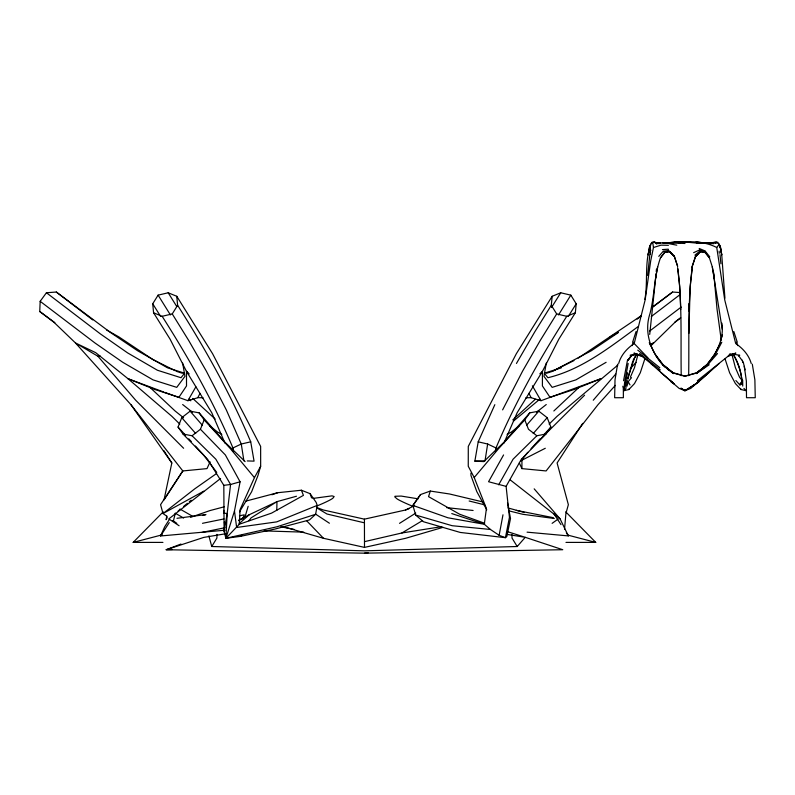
<?xml version="1.0" encoding="UTF-8"?>
<svg xmlns="http://www.w3.org/2000/svg" width="795" height="795" viewBox="0 0 795 795"><rect width="100%" height="100%" fill="white"/><g stroke="black" fill="none" stroke-linecap="round" stroke-linejoin="round"><path stroke-width="1.19" d="M627.712 384.124L627.712 382.544M692.177 267.617C687.576 303.452 689.275 339.694 688.659 375.717M615.34 385.376L597.949 404.734L546.115 470.948L521.908 468.613L521.957 459.113M627.166 386.082L627.225 380.209M245.625 501.178L277.694 492.721L301.385 490.227L310.12 493.675L316.162 502.4L317.205 505.401L315.615 514.285L309.503 519.93L274.931 529.072L240.338 536.386L225.909 538.294L224.081 531.408L223.822 485.328L207.575 459.262L183.049 434.06L178.05 427.074L181.747 417.673L190.114 411.174L199.138 412.873L224.945 442.199L245.118 461.597M688.887 333.373L690.149 286.488L692.326 267.587M216.956 534.369L216.896 538.066L211.748 546.503L364.458 550.836L517.197 546.513L525.247 537.311L562.761 549.723L364.458 553.171L166.175 549.733L180.962 544.038M650.439 254.47L650.091 246.669L650.141 249.64M276.789 510.44L276.958 501.645L296.475 496.239M681.226 375.717C680.619 340.091 682.299 304.247 677.847 268.799M210.089 461.835L207.008 468.613L182.81 470.948L130.976 404.734L75.495 342.983L53.911 322.243L39.75 311.501L40.167 301.315L46.428 292.749L56.316 292.033L92.727 319.918M183.049 434.06L192.072 435.759L215.843 459.192L230.57 484.493L227.191 513.53L225.909 538.294L239.285 524.243L240.12 509.486L254.45 477.626L260.661 466.248L260.641 446.412L212.603 353.745L176.768 296.287L168.192 292.779L158.106 295.144L152.729 303.779L153.574 312.783L170.11 339.207L186.487 371.384L211.778 412.764L224.945 443.034M223.673 512.695L223.822 510.301M644.874 299.377C648.233 281.191 644.049 260.849 651.244 243.707M656.064 274.036L649.714 334.437M656.253 271.622L656.451 269.197M564.539 529.212L565.891 513.53L568.365 504.686L557.096 462.968L582.695 423.377M628 379.165L628.199 376.919M516.452 363.454L534.717 331.942L551.303 305.3L552.157 296.287L560.733 292.779L570.82 295.144L576.196 303.779L575.341 312.783L558.806 339.207L542.429 371.384L517.138 412.764L503.98 443.034M649.903 253.903L647.677 275.458M644.834 358.893L640.283 372.785L634.48 383.597L628.885 389.51L623.807 390.703L624.592 382.663L628.169 363.484M627.484 360.215L623.558 380.745M660.486 257.819C653.937 275.756 654.782 295.273 649.972 313.637C643.781 332.062 650.727 351.43 663.189 365.491M709.528 257.987L705.026 252.363L705.165 251.299M478.202 441.821L487.653 444.027L485.02 460.822L474.863 461.14L478.202 441.821L494.838 404.675M495.384 451.54L495.991 447.953C515.339 401.932 540.004 358.376 566.765 316.301L575.341 312.783M546.264 363.086L543.969 376.363L552.177 387.364L575.888 379.881L606.118 362.311M224.081 531.408L227.191 513.53L223.504 513.143M655.597 278.32L657.604 266.872M649.644 246.539L648.144 254.917L650.151 245.178M625.953 382.047L625.973 388.377L623.807 390.703L627.623 372.696M721.93 337.189L722.347 334.884M507.508 502.748L510.519 518.489L506.803 536.575L505.431 537.688L499.141 535.303L502.987 514.802M315.615 514.285L276.958 526.777L225.909 538.294L234.475 511.006L240.08 481.81L225.353 454.949L200.439 429.26L204.146 419.869L199.138 412.873M166.801 516.174L166.095 519.701L167.169 517.605M742.033 360.364L738.456 355.504M733.258 354.401C738.943 363.126 741.675 373.789 742.182 384.124L739.877 384.919L741.715 381.719M655.567 242.644L653.838 241.829L652.745 242.515L653.46 247.513L650.717 260.78L645.133 299.993L634.201 343.519C627.046 348.389 621.004 354.997 618.669 363.504M163.74 450.467L171.829 462.968L164.028 499.906L182.81 470.948L160.56 504.686L163.025 513.53L166.96 516.333M617.596 364.17L615.012 379.851L614.644 397.719L623.379 397.719L623.34 389.282M627.98 378.45L632.731 361.367M173.24 521.57L175.298 513.361M232.398 450.079L232.935 447.953C213.577 401.932 188.922 358.376 162.15 316.301L153.574 312.783M637.838 354.928L634.49 367.688L630.346 377.247M628.507 375.826L634.559 357.929L637.053 353.765M260.661 466.248L257.948 475.549L251.627 491.767L239.534 511.841M248.159 506.306L245.009 516.909L238.649 520.318M632.144 345.616L633.227 342.188M482.972 501.963L449.592 493.993L430.304 491.062L428.545 496.646L459.639 514.226L484.662 523.279M632.701 341.979L636.06 331.545M691.898 267.448L695.635 255.92M242.793 519.125L244.234 514.822L239.464 515.796M691.908 267.329L695.655 256.189L700.594 251.051L702.681 250.803M649.237 248.1L650.201 245.297M651.483 243.439L651.88 242.326L653.053 242.097M649.823 252.671L650.807 250.028M628.885 389.51L629.302 388.536M225.114 530.195L160.56 535.979L164.674 526.827L169.226 519.701M715.271 243.091L715.291 242.107L710.988 242.902M720.648 342.645L714.894 353.984L706.566 365.074L702.412 369.059M502.619 409.872L522.593 371.116L540.222 340.489L556.679 313.926L551.303 305.3M200.012 393.396L197.766 397.729L187.918 400.7L164.645 392.342M721.82 342.188L715.808 353.626L707.063 364.597L700.952 370.46M503.573 454.949L488.567 481.73L506.107 486.371L509.446 517.316L505.431 537.688L460.245 532.441L423.546 521.768L415.646 515.051L412.933 505.421L420.515 494.57L430.304 491.062M187.918 400.7L195.878 386.827M498.674 484.811L513.083 459.192L536.854 435.759L545.877 434.06L550.875 427.074L547.179 417.673L538.801 411.174L529.778 412.873L503.98 442.199L483.797 461.597L474.863 461.14M506.107 486.371L521.341 459.262L545.877 434.06M633.068 360.304L636.636 354.401M558.507 314.939L570.82 295.144M162.15 316.301L172.247 313.926L177.613 305.3L176.768 296.287M551.541 307.506L560.733 292.779M568.355 316.34L576.196 303.779M552.157 296.287L516.323 353.745L468.285 446.412L468.255 466.248L474.208 477.527L486.421 508.552L484.304 524.253L490.426 529.47L499.141 535.303M160.56 535.979L169.265 522.613M730.267 353.517L728.041 356.428L735.882 353.079L728.975 355.504L697.344 380.745M420.515 494.57L412.933 505.421L447.992 517.803L484.304 524.253L451.769 513.57M474.208 477.527L498.614 448.599L524.78 419.869L529.778 412.873M706.705 365.491C716.315 353.606 724.384 338.938 721.89 323.138M521.023 460.971L527.751 452.355M627.861 360.364L631.439 355.504L627.971 360.195L631.498 355.802L635.414 354.292M248.954 520.715L251.051 517.903L276.958 501.645L249.322 514.693L238.57 520.576M751.225 363.504C748.88 354.997 742.838 348.389 735.693 343.519L724.752 299.993L716.752 247.513L718.561 245.148L719.684 245.297L720.658 248.1L721.751 254.917L724.921 298.155M660.585 257.63L664.322 252.83M660.367 257.987L664.868 252.363L668.933 251.548M184.559 373.262L181.012 377.724L157.41 370.241L127.598 352.891L100.508 333.999L46.428 292.749M631.538 377.635L628.179 381.719L630.018 384.919M593.249 400.233L615.737 374.038M526.648 425.156L538.801 411.174M658.767 256.378L663.338 251.16L668.535 250.554L674.14 256.397M702.243 368.979L708.007 364.388L717.517 353.536M533.236 433.484L547.179 417.673M630.246 368.791L636.04 362.341M650.946 345.755L675.015 322.243L680.679 317.95M695.864 256.298L700.594 251.051M705.493 251.647L704.996 252.194L699.928 251.091L694.929 255.135M531.05 448.738L540.133 438.81M543.442 435.193L550.875 427.074M162.935 542.399L133.172 542.399L163.194 511.851M695.754 256.397L700.445 251.707L705.284 252.591M537.698 441.841L584.593 395.195M549.126 424.083L557.116 416.272L618.033 364.915M535.333 399.269L512.805 419.899M539.875 399.13L513.6 420.992M539.855 373.809L542.429 371.384L542.409 385.943L550.021 397.311L574.03 389.52L600.921 378.708L541.007 400.7L531.159 397.729L528.913 393.396M553.837 410.985L579.207 387.155M661.043 372.696L679.109 388.377L684.942 390.703L690.785 388.377L708.852 372.696M719.207 363.484L697.583 382.663L684.942 390.703L680.997 388.228M239.146 523.637L249.322 514.693M700.316 370.51L696.47 373.571L707.063 364.597L696.887 372.656L684.942 376.154L673.007 372.656L664.66 366.455M696.47 373.571L706.566 365.074M650.996 243.469L652.675 242.654M178.09 511.036L179.958 509.496M183.685 506.405L187.411 503.324M189.27 501.774L191.138 500.234M692.932 386.082L694.701 384.611M697.354 382.405L700.007 380.209M220.593 478.461L168.818 518.916L179.094 525.743M637.173 319.153L641.058 316.062M519.075 425.951L511.304 432.073L507.101 434.408M536.555 412.188L546.264 404.536M192.072 435.759L200.439 429.26M679.665 294.905L651.274 316.549M637.938 326.735C610.073 346.988 582.049 369.546 547.904 377.724L544.356 373.262M680.023 292.57L672.61 292.033L652.705 307.128M649.495 331.177L681.186 307.079M653.609 306.194L672.61 292.033M675.005 321.975L680.59 317.742M696.887 372.656L708.007 364.388M552.118 523.348L558.02 519.135M709.21 364.746L697.294 372.865L684.942 376.224L672.59 372.865M578.184 358.138L641.307 315.675M618.411 332.529L591.271 350.784L553.37 370.838M240.338 536.386L242.336 535.124M399.527 523.348L415.755 513.083M681.057 388.228L684.942 390.703L698.765 382.047M443.024 527.353L405.589 538.304L364.498 547.387L364.488 541.653L401.922 532.968L422.562 520.536M650.221 344.881L653.43 342.983L650.24 344.513M610.063 336.891L618.281 332.26M203.768 491.161L163.025 513.53L194.745 488.846L216.439 473.601M521.669 460.325L545.291 448.271M553.37 370.868L573.96 360.592M714.327 242.644L716.702 241.849M316.45 507.399L323.287 509.983L364.418 519.155L405.48 510.012L414.245 505.779M693.628 252.671L699.431 250.028L704.827 251.876L709.299 257.63M740.185 383.438L742.182 382.544C741.447 372.458 737.899 362.48 732.841 353.765M733.924 354.341L739.738 355.246L738.396 355.802M317.205 505.401L276.72 521.878L236.642 527.473L234.475 511.006M405.48 510.012L408.958 508.75M271.86 494.768L277.694 492.721M190.631 517.316L209.989 510.569L224.24 506.812M239.285 524.243L271.562 513.123L303.432 495.365L301.385 490.227M546.572 373.253L552.287 371.404M544.456 373.133L561.389 367.807M653.46 247.513L661.013 245.148L668.426 245.297M240.08 481.81L230.57 484.493L223.822 485.328M640.919 355.504L641.843 356.428L635.106 353.974L630.157 355.246L631.041 355.713L635.96 354.341L634.013 353.079L640.919 355.504L652.675 364.885M133.172 542.399L162.26 534.806M202.477 515.468L205.955 514.564L176.967 518.3M247.285 460.931L254.062 461.14L250.723 441.821L241.273 444.027L232.935 447.953L233.531 451.54M664.898 252.194L667.939 251.528M666.528 242.972L676.535 241.849L690.716 242.087M710.472 243.677L712.479 243.27M201.841 532.451L224.915 527.721M202.496 523.309L223.961 518.946M312.932 498.425L332.042 495.861L334.158 496.537L332.866 498.227A466.407 13.972 -16.9 0 1 317.603 505.7M669.45 251.707L664.063 252.134L668.983 251.409M225.641 533.763L203.808 537.39L166.175 549.733L172.366 549.534M401.922 532.968L441.623 526.638M657.942 243.389L660.347 243.071M710.472 243.071L718.014 242.326M657.226 243.598L660.685 243.22M668.963 242.892C684.902 241.61 702.055 239.852 716.752 247.513M531.13 397.609L525.853 397.838M664.252 242.843L679.924 242.197M364.458 553.171L368.155 552.803M662.543 242.882L685.34 242.058L700.822 243.439M662.444 249.6L668.237 249.173L668.535 250.554M678.264 242.793L680.719 242.624M179.799 424.083L171.809 416.272L128.005 378.708L95.668 352.652L75.495 342.983L97.934 356.259L100.309 356.1M656.829 243.717L654.275 242.336L658.906 242.902M696.321 242.833L706.298 242.723M715.252 242.723L718.899 243.469M203.073 397.838L197.786 397.609M663.587 242.723L684.992 243.469M657.972 242.902L667.591 242.873M702.303 242.873L711.923 242.902M565.98 542.399L595.743 542.399L565.732 511.851M684.545 242.058L688.917 242.077M696.48 242.207L713.821 243.717M264.109 530.901L303.76 532.143M695.695 242.217L707.351 242.882M702.432 251.488L699.928 251.091L702.154 251.309M516.273 510.35L553.25 517.664M696.341 242.475L700.932 242.892M527.075 532.163L568.355 535.909L560.107 518.916L534.18 488.846M490.426 529.47L452.176 525.714L415.646 515.051M446.601 507.627L473.104 510.479M659.423 243.071L654.176 242.336M709.547 243.071L711.952 243.389M554.274 518.499L522.742 514.285L508.452 510.748M702.144 251.588L704.599 251.955M507.051 534.409L525.247 537.311L507.498 531.656M669.092 243.707L676.793 245.178M280.715 526.797L294.041 529.361M418.16 498.843L401.187 496.07L394.966 496.279L394.777 496.905L397.232 499.012A466.436 13.972 16.9 0 0 413.34 506.534M705.026 252.363L699.948 251.349L700.445 251.707M657.415 243.27L659.423 243.677M283.646 526.787L323.495 538.294L364.498 547.387M725.05 358.893L729.611 372.785L735.415 383.597L741.01 389.51L746.088 390.703L743.921 388.377M556.679 313.926L566.765 316.301M364.488 541.653L364.438 522.832L326.984 514.017L316.549 507.707M508.015 507.945L524.471 512.507M469.159 500.999L484.642 504.845M567.789 535.095L595.743 542.399M184.47 373.133L167.526 367.807L137.654 350.784L110.505 332.529L56.316 292.033M176.639 371.404L182.353 373.253M189.071 373.809L186.487 371.384L186.517 385.943L178.895 397.311L154.896 389.52L128.005 378.708L163.472 391.925M699.431 250.028L704.827 251.876M699.193 248.467L705.056 250.942L709.756 256.815M487.653 444.027L495.991 447.953L496.527 450.079M175.556 370.868L152.799 359.509L118.852 336.891L106.54 329.945M221.815 434.408L217.621 432.073L209.85 425.951M179.938 509.029L192.658 516.323M175.218 513.182L183.605 518.042M671.129 382.047L674.09 383.906M674.259 383.906L650.688 363.484M315.516 514.067L329.408 523.219M172.873 520.546L176.808 523.348M39.75 311.501L54.845 322.681M637.749 350.138L659.79 367.678M510.31 479.961L560.107 518.916M639.617 353.517L660.238 369.854M40.167 301.315L95.052 343.043L122.798 362.311L153.037 379.881L176.748 387.364L184.957 376.363L182.661 363.086M536.854 435.759L528.476 429.26L524.78 419.869M182.651 404.536L192.37 412.188M673.007 372.656L662.831 364.597L656.273 356.369M663.805 365.919L665.733 367.449M668.615 369.745L673.425 373.571L671.656 372.08M183.585 417.792L175.089 410.985L149.708 387.155M669.887 380.209L672.54 382.405M673.425 373.571L663.328 365.074L655 353.984L649.247 342.645M669.897 370.579L662.831 364.597L668.933 370.46M658.031 369.496L659.81 371.036M215.216 419.074L192.708 398.404M189.051 399.13L190.79 400.809M183.625 448.271L135.677 400.233L97.934 356.259M669.499 251.379L674.24 256.189L677.608 266.216M306.612 520.725L323.495 538.294M634.201 343.519L647.846 357.77M735.892 380.557L739.877 384.919M178.05 427.074L185.483 435.193M188.783 438.81L191.267 441.513M195.391 446.035L203.659 455.058L216.747 472.399M204.146 419.869L230.311 448.599L254.45 477.626M670.086 251.926L674.031 256.298M181.747 417.673L195.689 433.484M190.114 411.174L202.268 425.156M656.441 243.946L655.786 242.882M741.844 380L739.549 377.247L735.405 367.688L731.748 353.765M186.487 371.384L188.733 374.306M718.65 243.707L720.658 248.1M130.976 404.734L171.829 462.968M553.628 513.361L560.992 524.63M566.348 532.839L568.355 535.909M532.382 385.794L541.007 400.7M168.192 292.779L176.728 306.463M152.729 303.779L160.57 316.34M177.613 305.3C205.368 348.886 230.659 394.161 250.723 441.821M158.106 295.144L170.418 314.939M172.247 313.926L188.703 340.489L206.332 371.116L226.307 409.872L241.273 444.027L243.896 460.822M517.197 546.513L512.03 538.076L511.96 534.369M486.749 509.814L476.771 491.529L470.968 475.549L470.908 473.134M519.344 462.968L521.908 468.613M740.592 388.536L741.01 389.51M310.12 493.675L311.57 497.909M674.259 255.92L677.618 266.295M733.835 331.545L737.194 341.979M709.408 257.819L712.32 266.931L722.238 329.299M736.667 342.188L737.75 345.616M208.886 535.89L211.748 546.503M743.206 361.834L745.054 369.854M752.299 364.17L754.882 379.851L755.25 397.719L746.505 397.719L746.366 381.083L744.289 366.306M622.823 386.251L623.807 390.703M719.743 245.178L721.751 254.917L720.24 246.539M721.264 340.26L717.001 308.907L713.731 272.834M712.28 266.872L714.298 278.32M650.131 248.467L650.499 250.942M719.087 251.16L719.336 253.247M677.569 267.587L679.745 286.488L680.729 309.543M742.411 360.215L742.639 362.57M720.012 254.668L720.916 263.841M224.409 521.927L224.597 524.233M688.848 303.581L689.176 311.501M742.669 380.209L742.729 386.082M364.418 519.155L364.438 522.832M684.942 389.51L684.942 390.703"/></g></svg>
